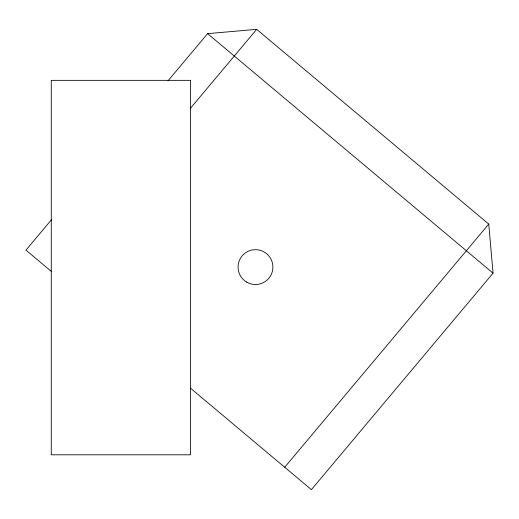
<?xml version="1.0" encoding="UTF-8"?>
<svg xmlns="http://www.w3.org/2000/svg" width="519" height="519" viewBox="0 0 519 519"><rect width="100%" height="100%" fill="white"/><g stroke="black" fill="none" stroke-linecap="round" stroke-linejoin="round"><path stroke-width="0.78" d="M51.452 219.738L25.95 250.132L51.543 271.606M168.046 80.789L207.606 33.644L256.678 29.349L488.755 224.085L493.05 273.163L311.394 489.651L190.35 388.082M190.155 108.627L256.678 29.349M284.71 467.256L488.755 224.085M207.606 33.644L493.05 273.163M190.596 80.348L51.264 80.348L51.264 454.813L190.596 454.813L190.596 80.348M246.538 282.025A17.419 17.419 0 0 0 272.903 267.363A17.419 17.419 0 0 0 247.031 251.858A17.419 17.419 0 0 0 246.538 282.025"/></g></svg>
